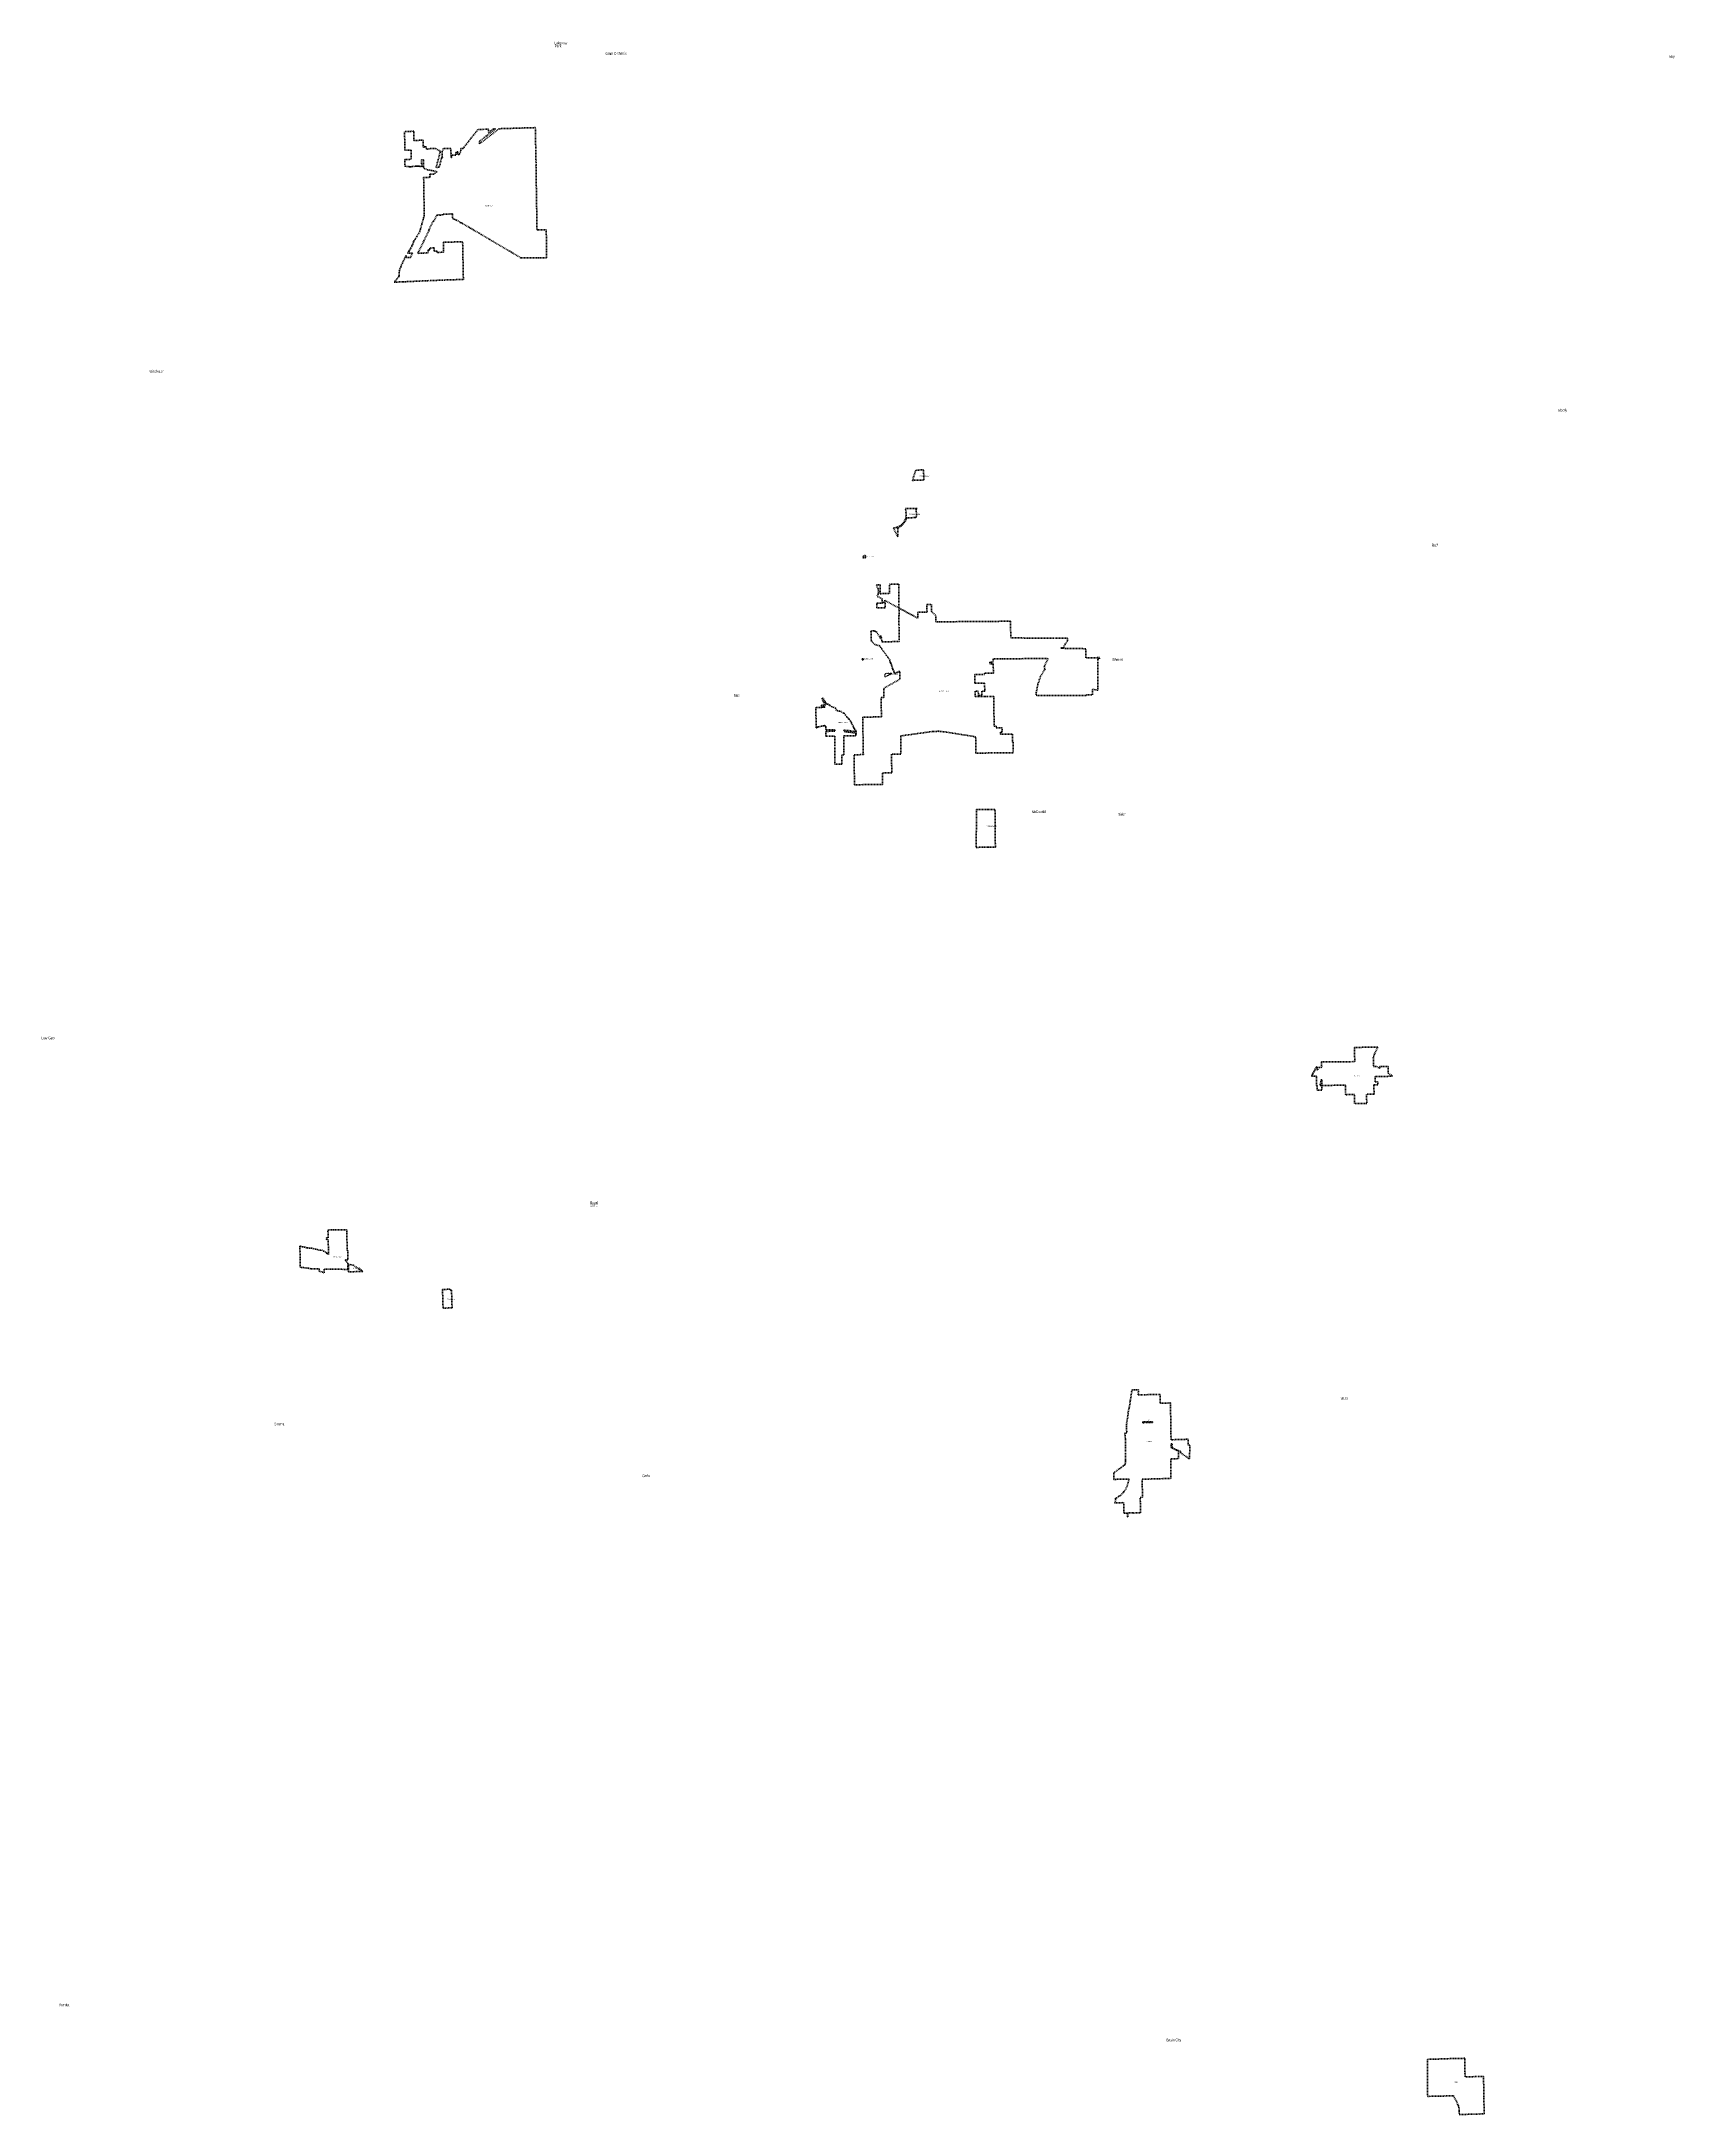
# Model space of a CAD drawing. Header units: feet. Extents: x -903180 to 1023491, y -707744 to 564635.
# Drawn here: x 303584 to 535594, y -338080 to -43286 of the extents above; entities that cross this region are included whole.
import ezdxf

# ---------------------------------------------------------------- set-up
doc = ezdxf.new("R2010")
doc.units = ezdxf.units.FT
doc.header["$LTSCALE"] = 80
doc.header["$PDMODE"] = 32
doc.header["$PDSIZE"] = 40
doc.linetypes.add('SHORT_DASHED', pattern=[2.7, 1.5, -1.2])
doc.layers.add('13', color=7, linetype='SHORT_DASHED', lineweight=40)
doc.layers.add('16', color=7, linetype='Continuous')
doc.layers.add('36', color=7, linetype='Continuous')

msp = doc.modelspace()

# ---------------------------------------------------------------- linework, layer by layer
at = {"layer": '13'}
for p, q in [((362791.95, -59079.74), (362791.95, -59001.29)), ((357988.44, -68053.2), (357981.37, -68080.29)), ((440190.72, -131087.76), (446709.78, -131007.09)), ((424849, -133095.05), (424806, -132975.05)), ((415021.11, -137260.02), (414995.44, -137202.76))]:
    msp.add_line(p, q, dxfattribs=at)
at = {"layer": '13', "lineweight": 13}
msp.add_line((424144.89, -133237), (424170.98, -133241.75), dxfattribs=at)
at = {"layer": '13'}
for points in [[(355285.55, -77452.58), (355320.33, -77451), (358142.41, -77323.32), (358142.42, -77323.29), (358169.72, -77322.16), (360814.77, -77212.06), (363563.37, -77123.26), (363453.39, -71771.71), (360734.66, -71837.56), (360754.62, -73251.12), (359816.52, -73290.17), (359814.2, -73082.67), (359416.34, -73097.73), (359394.15, -72634.05), (358793.7, -72661.92), (358800.94, -72908.84), (358551.16, -72920.44), (358563.55, -73343.21), (357102.7, -73420.29), (359265.79, -68845.35), (359376.79, -68847.81), (359800.73, -67966.98), (360184.48, -67962.35), (360204.48, -67962.01), (360224.48, -67968.7), (360677.77, -67953.82), (360672.35, -67862.63), (362013.56, -67804.38), (362021.29, -68471.29), (362050.81, -68482.34), (362217.53, -68544.77), (362452.01, -68634.26), (362575.8, -68692.11), (362762.48, -68801.5), (363087.22, -68987.78), (363107.22, -68999.25), (363127.22, -69009.5), (363259.53, -69085.26), (363381.26, -69154.96), (363401.26, -69167.05), (363421.26, -69178.51), (365802.9, -70542.76), (366086.77, -70728.08), (367336.68, -71466.34), (367718.79, -71692.98), (371716.03, -74038.14), (371737.78, -74050.9), (371756.03, -74050.88), (374183.88, -74048.74), (374203.88, -74048.72), (374223.88, -74048.36), (375373.46, -74044.91), (375352.4, -70611.22), (375345.88, -70069.46), (374155.86, -70088.21), (374126.63, -70088.67), (374115.86, -70088.68), (374028.31, -70088.76), (373883.28, -60805.19), (373893.79, -60784.19), (373788.2, -55539.53), (368645.33, -55692.79), (365850.1, -57847.37), (365844.15, -57481.53), (366792.67, -56744.56), (368138.52, -55711.02), (367955.92, -55719.15)], [(367955.92, -55719.15), (367788.46, -55726.61), (367156.61, -56210.56), (367139.22, -55759.02), (365613.56, -55810.63), (365324.01, -56182.25), (364990.46, -56615.11), (364665.9, -57019.92), (364331.34, -57449.89), (364006.96, -57866.97), (363674.37, -58294.89), (363531.81, -58483.92), (363222.77, -58484.77), (363219.63, -58923.18), (363172.97, -58994.15), (363001.51, -59286.48), (362953.22, -59377.83), (362736.06, -59377.15), (362714.2, -59377.08), (362714.03, -59357.09), (362711.74, -59081.52), (362791.95, -59079.74)], [(362791.95, -59001.29), (362561.13, -59003.96), (362560.23, -59081.52), (362478.24, -59081.52), (362479.08, -59451.15), (362479.13, -59471.15), (362459.13, -59470.94), (362270.97, -59468.94), (361881.87, -59461.1), (361885.15, -59763.63), (361828.66, -59765.13), (361808.66, -59765.66), (361808.36, -59745.53), (361790.04, -58515.04), (361789.74, -58495.02), (361767.41, -58495.24), (360716.07, -58505.49), (360547.78, -58892.11), (360572.37, -59785.82), (360572.9, -59805.01), (360552.92, -59805.69), (360482, -59808.05), (360469.13, -59859.55), (360116.59, -61173.11), (359685.29, -61199.11), (360292.25, -58916.49), (359609.23, -58508), (359159.04, -58519.93), (358487.07, -58538.05), (358479.01, -58584.22), (358316.61, -58585.14), (358296.62, -58585.25), (358296.45, -58564.37), (358294.34, -58306.87), (358294.18, -58286.83), (358269.61, -58287.06), (358063.66, -58289.07), (358044.19, -58289.25), (358044.03, -58269.26), (358043.95, -58259.25), (358043.78, -58239.25), (358023.65, -58239.45), (358013.82, -58239.54), (357993.78, -58239.74), (357993.98, -58264.51), (357994.56, -58335.66), (357864.47, -58335.4), (357850.99, -57317.96), (356531.7, -57380.27), (356500.82, -56055.19), (355203.84, -56114.99), (355236.38, -58744.41), (356135.09, -58720.31), (356153.83, -60040.92), (355234.36, -60084.92), (355256.83, -61027.72), (355662.19, -61069.11), (355784.54, -61085.43), (355894.47, -61101.15), (355959.58, -61104.76), (356026.62, -61101.04), (356112.36, -61093.24), (356293.58, -61069.06), (356511.75, -61048.84), (356685.88, -61028.59), (356865.38, -61016.33), (357015.63, -61007.98), (357134.25, -61016.46), (357298.29, -61032.88), (357463.84, -61057.72), (357651.79, -61099.51), (357601.46, -60131.23), (357885.45, -60127.87), (357908.84, -61247.64), (357939.47, -61258.6), (358048.48, -61346.26), (358214.27, -61450.52), (358409.37, -61523.83), (358591.46, -61563.27), (358741.12, -61593.52), (359009.7, -61632.68), (359274.19, -61669.94), (359503.12, -61730.28), (359681.26, -61771.84), (359799.07, -61811.04), (359820.09, -61817.49), (359799.07, -61832.35), (359347.21, -62139.53), (358832.64, -62163.3), (358807.81, -62164.44), (358808.43, -62184.22), (358821.71, -62605.57), (358614.82, -62615.08), (357907.2, -62646.65), (357942.41, -63987.91)], [(357942.41, -63987.91), (357988.29, -68040.29), (357988.44, -68053.2)], [(357981.37, -68080.29), (357866.55, -68520.21), (357672.87, -69225.53), (357469.52, -69945.19), (357376.7, -70297.74), (357234.88, -70551), (356951.91, -71009.2), (356710.77, -71379.76), (356533.16, -71648.04), (356465.16, -71806.78), (356353.81, -72071.29), (356218.01, -72396.82), (356100.37, -72651.43), (356014.05, -72802.61), (355805.85, -73128.04), (355631.74, -73400.64), (356341.64, -73370.09), (356061.87, -73963.13), (356052.57, -73982.85), (356023.81, -73983.77), (355430.8, -74002.37), (355428.28, -73719.68), (355307.88, -73956.1), (355195.65, -74199.04), (355017.03, -74530.92), (354890.33, -74808.81), (354785.22, -75054.42), (354605.35, -75455.5), (354521.88, -75610.49), (354457.27, -75857.88), (354446.36, -76074.81), (354438.84, -76300.13), (354435.5, -76588.75), (354406.72, -76686.94), (354284.6, -76847.12), (354169.08, -76973.66), (354043.61, -77132.16), (353849.48, -77364.91), (353742.56, -77493.33), (353725.91, -77513.32), (353745.63, -77512.55), (354970.99, -77464.6), (354992.57, -77463.76), (355285.55, -77452.58)], [(424806, -132975.05), (424754, -132843.05), (424656, -132678.05), (424623, -132543.05), (424567, -132432.05), (424519, -132237.05), (424472, -132081.05), (424433, -131935.05), (424343, -131765.05), (424299, -131637.05), (424206, -131416.05), (424170, -131283.05), (424086, -131100.05), (423888, -130840.05), (423723, -130612.05), (423473, -130248.05), (423223, -129926.05), (423045, -129666.05), (422891, -129454.05), (422787, -129287.05), (422762.46, -129239.36), (422762.01, -129238.48), (422732.17, -129230), (422071, -129042.05), (421557.68, -128552.42), (421508, -127247.05), (421505.51, -127212.18), (421500.17, -127137.36), (421750.91, -127115.86), (421770.91, -127114.27), (421790.91, -127112.47), (421833.13, -127108.67), (421895.59, -127109.61), (421957.61, -127117.08), (422018.51, -127130.98), (422077.62, -127151.18), (422134.29, -127177.44), (422187.91, -127209.49), (422214.98, -127229.78), (422236.46, -127246.07), (422254.98, -127245.94), (422287.02, -127245.72), (422862.38, -128166.86), (422855.85, -127794.68), (422924.44, -127793.25), (423063.93, -128665.53), (425518.01, -128614.35), (425469.63, -124938.14), (425499.64, -124938.02), (425485.51, -123853.36), (423467.7, -122751.54), (423466.2, -123154.62), (423503.2, -123154.58), (423500.66, -123840.83), (422355.64, -123844.36), (422358.19, -123155.83), (423116.2, -123155), (423116.31, -123125), (423261.31, -123124.84), (423261.65, -123034.84), (423116.64, -123035), (423118.4, -122559.81), (422391.54, -122161.05), (422524.85, -121791.23), (422558.79, -121638.5), (422567.29, -121413.39), (422504.98, -121147.55), (422292.33, -120574.76), (422814.82, -120570.29), (422826.32, -121811.46), (424146.28, -121800.85)], [(424146.28, -121800.85), (424134.07, -120482.91), (425454.02, -120471.94), (425485.28, -123847.23), (428160.24, -125300.19), (428147.97, -125029.76), (428153.61, -124453.69), (429469.67, -124429.72), (429458.26, -123946.84), (429451.29, -123369.15), (430111.29, -123365.76), (430123.05, -124339.36), (430704.91, -124938.32), (430714.86, -125228.53), (430720.18, -125818.76), (431244.8, -125810.15), (438489.81, -125755.36)], [(438489.81, -125755.36), (441320.8, -125729.22), (441388.45, -128103.69)], [(446709.78, -131007.09), (446227.46, -132016.77), (446125.49, -132131.12), (446253.28, -132515.27), (445600.15, -133576.52), (445240.37, -134690.18), (444994.54, -135866.73), (444977.25, -136228), (445059.46, -136227.4), (445059.46, -136302.72), (452134.03, -136278.53), (452134.03, -136204.43), (453009.25, -136193.21), (453001.7, -135413.24), (453772.1, -135535.26), (453772.1, -131085.26), (453980.1, -131085.26), (453980.1, -130906.01), (452070.99, -130931.86), (452060.54, -129637.71), (448504.09, -129575.63), (448574.68, -129512.07), (448674.18, -129538.72), (448756.43, -129476.74), (448827.83, -129505.58), (448868.79, -129476.9), (449091.93, -128998.37), (449465.63, -128520.05), (449465.63, -128151.05), (441388.45, -128103.69)], [(440190.72, -131087.76), (438874.17, -131094.99), (438883.16, -131544.42), (438383.17, -131549.12), (438387.37, -131799.1), (438887.36, -131794.38), (438906.53, -133092.44), (437638.93, -133104.11), (437644.66, -133304.06), (436270, -133318.05), (436275.12, -133338.05), (436289.84, -134545.48), (437651.6, -134534.75), (437680.93, -135664.55), (437260.87, -135667.86), (437271.74, -136301.96), (436773.56, -136301.26), (436760.81, -135671.8), (436303.61, -135675.4), (436312.95, -136441), (437764, -136451.64), (437784, -136451.79), (437804, -136450.93), (438958.21, -136438.63), (439012.83, -140667.31), (439280.81, -140664.64), (439283.5, -140872.62), (440128.94, -140864.2), (440135.7, -141414.16), (440035.71, -141415.16), (440036.81, -141505.14), (440136.81, -141504.15), (440137.05, -141524.15), (439926.29, -141526.24), (439928.56, -141806.14), (441614.61, -141783.19), (441626.24, -142933.06)], [(441626.24, -142933.06), (441703.84, -142934.56), (441706.22, -144432.82), (436419.05, -144481.27), (436387.97, -142315.47), (436357.97, -142315.74), (436355.6, -142150.74), (432055.52, -141473.34), (431856.86, -141444.05), (431087.46, -141382.06), (430315.79, -141400.83), (425749.3, -142034.25), (425737.31, -142035.91), (425737.32, -142057.02), (425738.28, -144611.02), (424418.8, -144637.41), (424463.29, -147285.22), (423133.75, -147311.8), (423148.18, -148935.73), (419159.01, -148983.26), (419102.21, -144717.52), (420421.76, -144695.15), (420326.43, -139381.54), (422987.37, -139320.3), (422955, -136578.05), (423321.66, -136577.63), (423352.31, -136577.6), (423352.11, -136557.61), (423338.91, -135271.58), (425624.1, -133965.14), (425615.69, -133538.05), (425614, -133518.05), (425614, -133498.05), (425614, -132842.05), (425614, -132819.85), (425594, -132829.75), (425321, -132961.05), (425191, -133028.05), (424966, -133104.05), (424849, -133095.05)], [(414995.44, -137202.76), (414919.43, -137035.98), (414720.98, -136675.56), (414531.43, -136675.56), (414928.3, -137510.78), (415030.34, -137670.97), (414462.68, -137678.29), (414471.29, -137928.2), (414928.23, -137922.32), (414928.34, -137967.22), (413665.25, -137986.95), (413717.28, -140896.84), (413741.79, -140875.59), (413826.87, -140822.08), (413894.67, -140793), (414005.41, -140756.82), (414457.29, -140660.51), (414802.01, -140584.92), (414813.73, -140582.35), (414842.01, -140578.77), (414846.72, -140578.17), (414871.62, -140577.64), (414896.43, -140579.71), (414920.9, -140584.37), (414944.74, -140591.56), (414967.7, -140601.2), (414989.53, -140613.19), (415009.98, -140627.39), (415028.84, -140643.66), (415045.89, -140661.81), (415060.95, -140681.64), (415073.86, -140702.93), (415084.47, -140725.46), (415089.2, -140739.04), (415095.58, -140760.09), (415095.73, -140779.04), (415099.05, -141191.33), (416344.26, -141175.46), (416345.07, -141375.25), (415100.67, -141391.1), (415106.15, -142070.36), (416349.57, -142054.99), (416357.44, -146045)], [(416357.44, -146045), (417357.43, -146035.3), (417354.81, -144706.47), (417654.81, -144710.69), (417649.55, -142044.81), (419281.31, -142030.14), (419303.82, -141988.98), (419325.46, -141957.06), (419336.6, -141940.5), (419344.45, -141929.68), (419351.12, -141918.1), (419356.54, -141905.89), (419360.66, -141893.17), (419363.42, -141880.1), (419364.8, -141866.81), (419364.79, -141853.44), (419364.31, -141847.3), (419364.48, -141844.63), (419365.74, -141824.71), (419369.43, -141804.63), (419372.55, -141795.65), (419376.79, -141786.64), (419381.95, -141778.13), (419387.97, -141770.19), (419394.79, -141762.94), (419402.32, -141756.43), (419410.5, -141750.75), (419419.23, -141745.95), (419428.41, -141742.09), (419437.94, -141739.21), (419447.72, -141737.35), (419453.43, -141736.74), (419355.89, -141704.26), (418847.18, -141569.51), (418327.17, -141488.67), (417821.56, -141463.63), (417803.36, -141462.73), (417789.87, -141442.64), (417663.95, -141255.18), (417652.37, -141237.94), (417670.52, -141238.76), (418292.77, -141267.02), (418928.38, -141363.14), (419417.86, -141485.63), (419439.41, -141491.03), (419422.52, -141470.64), (419341.27, -141343.94), (419213.99, -141107.12), (419176, -141036.31), (419120.41, -140962.3), (419064.02, -140886.69), (419016.83, -140787.87), (418954.44, -140657.46), (418867.4, -140477.83), (418750.55, -140263.55), (418717.48, -140203.01), (418625.7, -139961.78), (418615.3, -139934.17), (418613.3, -139927.77), (418470.53, -139725.35), (418366.15, -139670.14), (418335.11, -139630.42), (418237.73, -139523.28), (418143.61, -139416.14), (418094.24, -139357.31), (418053.52, -139310.82), (417884.73, -139094.56), (417704.26, -138785.93), (417629.73, -138781.27), (417417.11, -138704.7), (417273.73, -138560.42), (417045.34, -138502.25), (416793.34, -138474.7), (416588.88, -138404.01), (416473.12, -138114.32), (416257.68, -137991.5), (415944, -137888.62), (415642.31, -137666.76), (415374.47, -137538.87), (415356.37, -137533.86), (415351.85, -137530.55), (415280.73, -137518.33), (415271.51, -137517.58), (415253.03, -137514.63), (415234.97, -137509.76), (415217.51, -137503.03), (415200.85, -137494.51), (415185.17, -137484.3), (415166.41, -137468.58), (415131.17, -137434), (415099.73, -137395.93), (415075.81, -137359.87), (415064.74, -137339.87), (415053.53, -137319.87), (415021.11, -137260.02)]]:
    msp.add_lwpolyline(points, dxfattribs=at)
for points in [[(428980.25, -104202.92), (427864.42, -104239.91), (427410.06, -105698.22), (429012.65, -105643.86)], [(424697.59, -112487.07), (424841.32, -112467.48), (425048.84, -112420.31), (425250.3, -112351.71), (425443.47, -112262.42), (425626.26, -112153.43), (425796.66, -112025.93), (425952.79, -111881.31), (426092.95, -111721.17), (426215.6, -111547.26), (426319.41, -111361.48), (426403.22, -111165.86), (426466.13, -110962.55), (426507.44, -110753.79), (426524.89, -110561.85), (426526.39, -110545.33), (426523.33, -110521.85), (426418.76, -109721.1), (428053.96, -109693.44), (428053.03, -109693.51), (428040.73, -109695.12), (428028.67, -109698.02), (428016.97, -109702.15), (428005.78, -109707.49), (427995.2, -109713.97), (427985.35, -109721.51), (427976.35, -109730.05), (427968.29, -109739.48), (427961.26, -109749.7), (427955.34, -109760.6), (427950.59, -109772.06), (427947.06, -109783.95), (427944.8, -109796.14), (427943.82, -109808.51), (427944.14, -109820.91), (427964.26, -110835.47), (427955.94, -110858.44), (427945.27, -110880.42), (427932.36, -110901.16), (427917.35, -110920.44), (427900.41, -110938.05), (427881.72, -110953.79), (427861.49, -110967.48), (427839.93, -110978.99), (427817.3, -110988.18), (427793.82, -110994.96), (427782.94, -110997.22), (426595.81, -111015.63), (426581.81, -111015.85), (426575.29, -111035.94), (426510.09, -111236.82), (426418.27, -111443.22), (426305.38, -111638.89), (426172.66, -111821.68), (426021.56, -111989.61), (425853.73, -112140.81), (425671.01, -112273.65), (425475.41, -112386.66), (425310.21, -112462.31), (425342.14, -113735.4)], [(420760.35, -116664.35), (420740.01, -116669.99), (420430.02, -116755.84), (420395.48, -116456.58), (420634.96, -116376.09), (420655.88, -116369.06), (420663.07, -116389.37), (420752.93, -116643.39)], [(420263.45, -131217.45), (420393.44, -131215.72), (420413.44, -131215.46), (420413.29, -131196.05), (420412.44, -131086.08), (420412.29, -131065.46), (420392.29, -131065.72), (420262.3, -131067.45)], [(436468.56, -157885.39), (438184, -157869.51), (438204, -157869.05), (438224, -157868.83), (439187.23, -157858.01), (439133.79, -152489.02), (438115.81, -152497.89), (438095.81, -152493.28), (438075.81, -152493.25), (436538.49, -152490.99), (436518.49, -152490.96), (436518.34, -152510.96), (436508.48, -153826.87), (436492.66, -153826.87)], [(485603.08, -191745.03), (485603.2, -191760.22), (485608.31, -192415.48), (484936.86, -192430.46), (484923.71, -191752.42), (484852.55, -191753.29), (484826.89, -190429.33), (484143.55, -190437.73), (484162.34, -190375.92), (484241.44, -190217.19), (484826.96, -189097.9), (484872.44, -189097.9), (484880.35, -189525.14), (485025.31, -189523.48), (485022.23, -189172.57), (485574.89, -189165.65), (485566.57, -188400.92), (490275.51, -188356.81), (490240.1, -186338.68), (493556.55, -186282.71), (492912.97, -187685.89), (492942.63, -187944.97), (492957.66, -189069.84), (493421.25, -189060.7), (493839.45, -189307.08), (493837.47, -189053.87), (495008.69, -189034.58), (495028.43, -190010.62), (495411.37, -190236.59), (495614.07, -190355.28), (495616.52, -190437.37), (493156.24, -190469.26), (493167.61, -191225.4), (493549.08, -191219.91), (493561.56, -191650.17), (492992.07, -191658.39), (493027.37, -192990.27), (491964.27, -193006.08), (491974.26, -194288.95), (490250.43, -194317.7), (490240.45, -193036.22), (488986.4, -193057.01), (488971.85, -191704.05), (485623.05, -191744.79)], [(485603.08, -191745.03), (485602.89, -191720.22), (485596.8, -190938.88), (485487.02, -190942.55), (485356.5, -191749.63), (485583.05, -191745.4)], [(340321.15, -214611.57), (340341.15, -214613.79), (340454.84, -214626.43), (340710.28, -214698.53), (341002.78, -214728.74), (341193.37, -214798.58), (341317.91, -214842), (341391.51, -214855.21), (341602.86, -214892.96), (341710.42, -214898.63), (341978.38, -214898.63), (342230.31, -214936.38), (342498.27, -215000.56), (342766.23, -215072.29), (343008.14, -215160.32), (343204.4, -215144.28), (343454.05, -215162.58), (343687.48, -215328.03), (343889.87, -215396.09), (344069.34, -215528.57), (344085.18, -215544.34), (344118.9, -215577.32), (344186.73, -215643.89), (344395.8, -215758.1), (344388.8, -215528.58), (344343.73, -213678.8), (344129.11, -213680.24), (344120.46, -213423.46), (344335.81, -213421.54), (344308.98, -212302.18), (345108.41, -212277.25), (346991.13, -212267.23), (347037.08, -215207.48), (347111.75, -215206.57), (347133.23, -216546.56), (346800.7, -216536.36), (346800.89, -216544.49), (346801.19, -216560.37), (346797.82, -216594.72), (346822.16, -216625.25), (346962.97, -216801.38), (347132.02, -217013.8), (347138.44, -217673.76), (347141.06, -217902.06), (344361.05, -217859.12), (343784.01, -217844.04), (343787.26, -218376.46), (343080.85, -218162.2), (343076.52, -217831.06), (341841.13, -217800.78), (341529.04, -217739.08), (341095.24, -217676.32), (340835.72, -217640.16), (340368.44, -217597.86), (340331.88, -215174.41), (340321.53, -214631.59)], [(347234.93, -218233.97), (347218.41, -217193.66), (347907.11, -217278.27), (348686.27, -217831.68), (348757.86, -217882.17), (349082.42, -218010.28), (349272.84, -218208.39)], [(360591.75, -220744.29), (361629.46, -220727.95), (361632.91, -220731.04), (361648.38, -220753.63), (361668.52, -220778.93), (361687.18, -220797.35), (361711.74, -220816.26), (361741.45, -220831.97), (361770.43, -220841.06), (361801.86, -220848.67), (361841.64, -220855.55), (361876.51, -220858.74), (361955.73, -223378.1), (360675.71, -223397.6)], [(464123.02, -239508.13), (464071.97, -236892.36), (462633.91, -236921.65), (462596.99, -235673.15), (459494.18, -235742.4), (459550.57, -235013.14), (458996.96, -235028.68), (458611.64, -235023.65), (458365.47, -236633.72), (458215.04, -237605.19), (458189.77, -237605.65), (458032.54, -238393.66), (458065.29, -238400.74), (457877.53, -239677.69), (457855.9, -239676.39), (457825.26, -239888.37), (457815.05, -240258.7), (457868.65, -241159.63), (457616.53, -241160.27), (457615.89, -241275.2), (457665.69, -241997.98), (457681.55, -243145.08), (457686.54, -245033.89), (457696.41, -245032.48), (457696.41, -245163.03), (457686.54, -245249.12), (457697.47, -245430.48), (457643.82, -245581.41), (457567.76, -245704.93), (457455.64, -245808.68), (457364.76, -245871.92), (457066.45, -246059.66), (456869.88, -246196.02), (456721.59, -246303.53), (456402.81, -246541.06), (456036.27, -246843.83), (456025.29, -247760.98), (458193.67, -247709.82), (457986.4, -248514.64), (457743.48, -249105.44), (457353.46, -249651.65), (456955.08, -250028.98), (456701.29, -250211.8), (456432.98, -250367.46), (456263.15, -250447.12), (456289.34, -250608.08), (456283.99, -250811.53), (456173.41, -251056.03), (456144.87, -251106.89), (457422.08, -251064.52), (457461.81, -252556.03), (457944.58, -252539.2), (457954.89, -253098.67), (458014.85, -253095.73), (458004.55, -252537.1), (458778.65, -252510.12), (458779.08, -252543.09), (459832.16, -252511.29), (459779.72, -250319.17), (460107.22, -250308.4), (460051.14, -247735.87), (464137.14, -247626.15), (464152.45, -244831.14), (465241.5, -244809.76), (465243.57, -243723.98), (464163.95, -243236.49), (464158.31, -242721.16), (464304.92, -242719.77), (464294.55, -243119.2), (464297.84, -243151.8), (464303.94, -243179.26), (464313.43, -243205.02), (464324.27, -243229.43), (464339.17, -243251.46), (464346.62, -243263.33), (464364.92, -243284.34), (464383.89, -243300.61), (464415.03, -243320.29), (465489.51, -243801.38), (465492.18, -243956.8), (466602.32, -244724.09), (466616.31, -244739.34), (466641.75, -244776.84), (466803.8, -244773.85), (466815.4, -242897.53), (466596.36, -242904.01), (466601.61, -242054.49), (464162.22, -242126.69)], [(460169.68, -239598.16), (460170.06, -239698.13), (461510.62, -239661.88), (461508.64, -239563.03)], [(505117.85, -338079.6), (508673.44, -337985.57), (508586.07, -332682.28), (508585.74, -332662.28), (508565.74, -332662.74), (505976.23, -332722.77), (505956.23, -332723.23), (505955.96, -332703.23), (505920.24, -330084.99), (504627.02, -330106.58), (504587.02, -330107.24), (500630.11, -330232.4), (500630.11, -330233.55), (500642.84, -335495.81), (500643.97, -335495.79), (504269.38, -335416.65), (504290.23, -335416.19), (504302.73, -335436.21), (504558.98, -335846.67), (504724.23, -336173.78), (504977.31, -336760.05), (505051.84, -336987.01), (505102.23, -337220.51), (505127.94, -337458.01), (505131.2, -337618.82)]]:
    msp.add_lwpolyline(points, close=True, dxfattribs=at)
at = {"layer": '13', "lineweight": 13}
for points in [[(423479.44, -133562.2), (423453.34, -133470.81), (423452.16, -133438.77), (423464.02, -133374.67), (423485.37, -133304.65), (423504.35, -133261.92), (423553.69, -133203.49), (423636.01, -133153.92), (423699.54, -133120.11), (423724.98, -133120.69), (423881.55, -133144.42), (423895.79, -133137.3), (423915.95, -133118.31), (423938.49, -133110), (423977.63, -133118.31), (424013.22, -133131.37), (424060.67, -133164.6)], [(423510.28, -133627.48), (423494.86, -133598.99), (423479.44, -133562.2)], [(424186.4, -133291.59), (424103.37, -133340.26), (423987.12, -133391.29), (423933.75, -133424.52), (423857.83, -133467.25), (423785.67, -133511.83), (423638.39, -133623.92), (423575.52, -133646.47), (423538.75, -133645.28), (423510.28, -133627.48)], [(424060.67, -133164.6), (424111.17, -133206.15), (424144.89, -133237)], [(424170.98, -133241.75), (424200.64, -133238.18), (424243.34, -133231.06)], [(424217.24, -133147.98), (424237.41, -133132.55), (424280.11, -133113.56), (424320.44, -133110), (424358.4, -133098.13), (424380.94, -133095.76), (424392.8, -133104.07), (424426.01, -133142.05), (424434.31, -133169.35), (424430.75, -133187.15), (424404.66, -133204.95), (424308.58, -133240.56), (424218.43, -133274.98), (424186.4, -133291.59)], [(424243.34, -133231.06), (424252.83, -133213.26), (424249.98, -133183.44), (424240.97, -133162.23), (424217.24, -133147.98)]]:
    msp.add_lwpolyline(points, dxfattribs=at)
at = {"layer": '13'}
msp.add_point((424186.4, -133291.59), dxfattribs=at)

# ---------------------------------------------------------------- texts
at = {"layer": '16'}
for s, width, p in [('Lakeview', 0.65, (376519.41, -43706.86)), ('Park', 0.7, (376528.44, -44136.09)), ('Camp', 0.6, (381566.92, -208965.27)), ('Royal', 0.65, (381572.96, -208607.84))]:
    msp.add_text(s, height=400, dxfattribs=dict(at, width=width)).set_placement(p)
for s, rotation, width, p in [('Grant Orchards', 0.63, 0.65, (383760.16, -45204.6)), ('Irby', 1.892, 0.7, (534980.61, -45650.94)), ('Winchester', 0.63, 0.6, (318939.8, -90403.82)), ('Moody', 1.892, 0.6, (519235.95, -95929.91)), ('Ruff', 0.63, 0.75, (501217.48, -115119.24)), ('Wheeler', 0.63, 0.6, (455812.85, -131382.16)), ('Mae', 0.63, 0.6, (402060.85, -136481.78)), ('McDonald', 0.63, 0.65, (444403.82, -153016.14)), ('Sieler', 0.63, 0.6, (456675.02, -153390.89)), ('Low Gap', 0.63, 0.7, (303557.61, -185190.98)), ('Bruce', 0.63, 0.6, (488269.54, -236422.58)), ('Smyrna', 0.63, 0.6, (336706.32, -240078.86)), ('Corfu', 0.63, 0.65, (388997.32, -247443.24)), ('Vernita', 0.63, 0.7, (306053.76, -322692.16)), ('Basin City', 0.63, 0.7, (463497.26, -327687.05))]:
    msp.add_text(s, height=400, rotation=rotation, dxfattribs=dict(at, width=width)).set_placement(p)
at = {"layer": '36'}
for s, width, p in [('Ephrata', 1.35, (366704.9, -66717.04)), ('Moses Lake', 1.3, (428336.1, -105152.66)), ('Moses Lake', 1.3, (426993.88, -110562.19)), ('Moses Lake', 1.3, (420534.85, -116572.02)), ('Moses Lake', 1.3, (420346.58, -131132.84)), ('Moses Lake', 1.3, (423831.85, -133321.13)), ('Moses Lake', 1.3, (431099.7, -135745.25)), ('Moses Lake', 1.3, (416781.28, -140203.08)), ('Moses Lake', 1.3, (437907.93, -154927.53)), ('Warden', 1.2, (490148.08, -190457.75)), ('Royal City', 1.15, (345109.91, -216207.47)), ('Royal City', 1.15, (347864.19, -217794.46)), ('Royal City', 1.15, (361238.1, -222190.49)), ('Othello', 1.1, (460700.97, -242445.52)), ('Mesa', 1.1, (504319.97, -333542.99))]:
    msp.add_text(s, height=157.5, dxfattribs=dict(at, width=width)).set_placement(p)
at = {"layer": '36', "width": 1.35}
for p in [(485502.11, -191500.58), (460793.48, -239619.86)]:
    msp.add_text('Uninc.', height=113, rotation=45, dxfattribs=at).set_placement(p)

doc.saveas('drawing.dxf')
